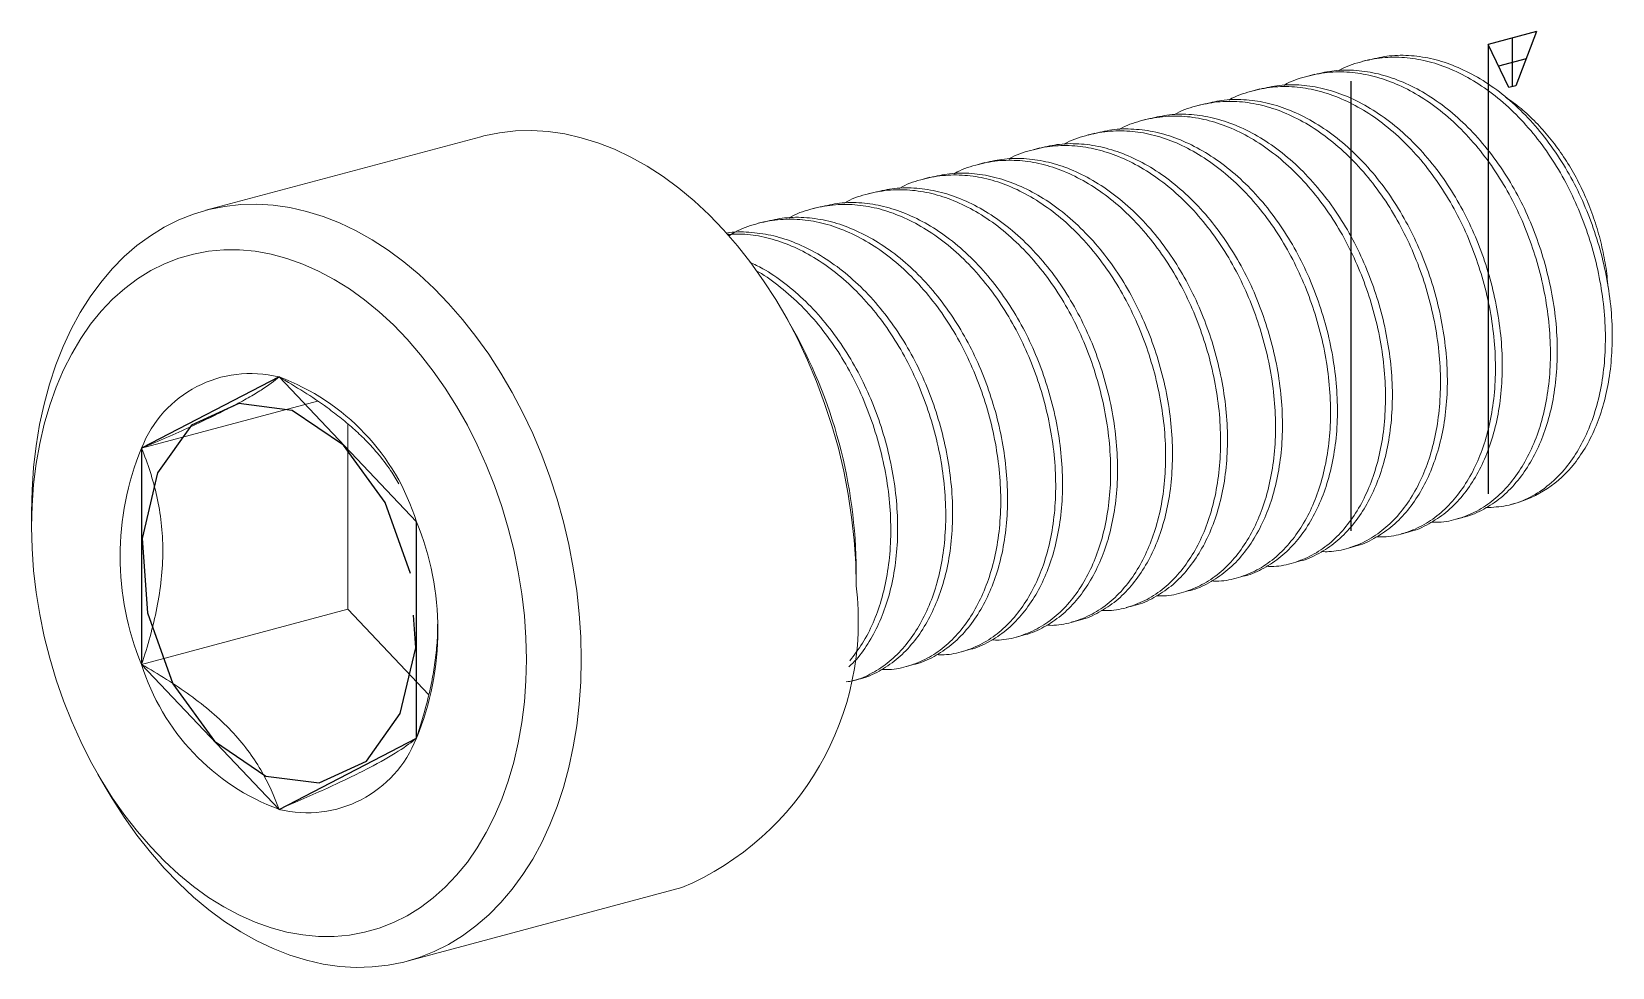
# Model space of a CAD drawing. Header units: millimetres. Extents: x -18.7 to 1.6, y -9 to 3.1.
import ezdxf

# ---------------------------------------------------------------- set-up
doc = ezdxf.new("R2010")
doc.units = ezdxf.units.MM
doc.linetypes.add('CENTERX2', pattern=[20.32, 12.7, -2.54, 2.54, -2.54])

msp = doc.modelspace()

# ---------------------------------------------------------------- linework, layer by layer
at = {"color": 7, "linetype": 'Continuous'}
for p, q in [((0.619, 3.056), (0, 2.89)), ((0.619, 3.056), (0.354, 2.359)), ((0.265, 2.336), (0, 2.89)), ((0.354, 2.359), (0.265, 2.336)), ((-15.556, -1.386), (-17.324, -2.304)), ((-13.789, -3.251), (-15.556, -1.386)), ((-17.324, -2.304), (-17.324, -5.085)), ((-13.789, -6.032), (-13.789, -3.251)), ((-17.324, -5.085), (-15.556, -6.949)), ((-15.556, -6.949), (-13.789, -6.032))]:
    msp.add_line(p, q, dxfattribs=at)
at = {"color": 7, "linetype": 'CENTERX2'}
for p, q in [((0, 2.89), (0, -2.89)), ((0.309, 2.973), (0.309, 2.347)), ((0.486, 2.708), (0.133, 2.613)), ((-1.768, 2.417), (-1.768, -3.364))]:
    msp.add_line(p, q, dxfattribs=at)
at = {"color": 7, "linetype": 'Continuous', "lineweight": 15}
for p, q in [((-1.525, 2.697), (-1.613, 2.674)), ((-2.232, 2.508), (-2.32, 2.484)), ((-2.939, 2.318), (-3.028, 2.295)), ((-3.646, 2.129), (-3.735, 2.105)), ((-4.353, 1.939), (-4.442, 1.916)), ((-12.961, 1.704), (-16.497, 0.757)), ((-5.06, 1.75), (-5.149, 1.726)), ((-5.768, 1.561), (-5.856, 1.537)), ((-6.475, 1.371), (-6.563, 1.347)), ((-7.182, 1.182), (-7.27, 1.158)), ((-7.889, 0.992), (-7.977, 0.969)), ((-9.303, 0.613), (-9.391, 0.59)), ((-8.596, 0.803), (-8.684, 0.779)), ((-8.984, -0.702), (-9.079, -0.538)), ((-15.061, -1.697), (-17.324, -2.304)), ((-14.672, -1.99), (-14.672, -4.374)), ((0.293, -3.027), (0.329, -3.018)), ((-18.738, -3.126), (-18.738, -3.315)), ((-0.414, -3.217), (-0.326, -3.193)), ((-1.121, -3.406), (-1.033, -3.383)), ((-1.828, -3.596), (-1.74, -3.572)), ((-2.535, -3.785), (-2.447, -3.761)), ((-8.132, -4.073), (-8.132, -3.884)), ((-3.243, -3.975), (-3.154, -3.951)), ((-3.95, -4.164), (-3.861, -4.14)), ((-14.672, -4.374), (-17.324, -5.085)), ((-14.672, -4.374), (-13.63, -5.474)), ((-4.657, -4.353), (-4.568, -4.33)), ((-5.364, -4.543), (-5.276, -4.519)), ((-6.071, -4.732), (-5.983, -4.709)), ((-6.778, -4.922), (-6.69, -4.898)), ((-8.192, -5.301), (-8.104, -5.277)), ((-7.485, -5.111), (-7.397, -5.087)), ((-17.886, -6.497), (-17.791, -6.661)), ((-13.909, -8.903), (-10.373, -7.955))]:
    msp.add_line(p, q, dxfattribs=at)
at = {"color": 7, "linetype": 'Continuous', "lineweight": 15, "flags": 128}
for points in [[(-8.132, -4.073), (-8.138, -3.78), (-8.158, -3.485), (-8.19, -3.189), (-8.234, -2.893), (-8.292, -2.597), (-8.361, -2.303), (-8.443, -2.012), (-8.537, -1.726), (-8.642, -1.444), (-8.758, -1.169), (-8.884, -0.901), (-9.021, -0.64), (-9.167, -0.389), (-9.323, -0.148), (-9.487, 0.082), (-9.659, 0.301), (-9.838, 0.507), (-10.024, 0.699), (-10.216, 0.878), (-10.414, 1.043), (-10.615, 1.192), (-10.821, 1.325), (-11.03, 1.442), (-11.241, 1.542), (-11.454, 1.625), (-11.667, 1.691), (-11.881, 1.74), (-12.093, 1.77), (-12.305, 1.783), (-12.513, 1.778), (-12.719, 1.755), (-12.921, 1.714), (-12.961, 1.704)], [(-18.738, -3.126), (-18.732, -2.837), (-18.713, -2.552), (-18.68, -2.273), (-18.636, -2), (-18.578, -1.736), (-18.509, -1.479), (-18.427, -1.232), (-18.333, -0.996), (-18.228, -0.77), (-18.112, -0.557), (-17.986, -0.357), (-17.849, -0.17), (-17.703, 0.003), (-17.547, 0.161), (-17.383, 0.303), (-17.211, 0.43), (-17.032, 0.54), (-16.846, 0.633), (-16.654, 0.709), (-16.457, 0.767), (-16.255, 0.808), (-16.049, 0.831), (-15.84, 0.836), (-15.629, 0.823), (-15.416, 0.793), (-15.203, 0.744), (-14.989, 0.678), (-14.777, 0.595), (-14.565, 0.495), (-14.357, 0.378), (-14.151, 0.244), (-13.949, 0.095), (-13.752, -0.069), (-13.56, -0.248), (-13.374, -0.441), (-13.194, -0.647), (-13.022, -0.865), (-12.858, -1.095), (-12.703, -1.336), (-12.556, -1.588), (-12.42, -1.848), (-12.293, -2.116), (-12.177, -2.391), (-12.072, -2.673), (-11.979, -2.96), (-11.897, -3.25), (-11.827, -3.544), (-11.77, -3.84), (-11.725, -4.136), (-11.693, -4.433), (-11.674, -4.728), (-11.667, -5.02)], [(-12.374, -5.02), (-12.381, -4.741), (-12.4, -4.459), (-12.433, -4.176), (-12.478, -3.893), (-12.536, -3.611), (-12.607, -3.331), (-12.689, -3.055), (-12.784, -2.783), (-12.89, -2.517), (-13.006, -2.258), (-13.133, -2.006), (-13.271, -1.764), (-13.417, -1.531), (-13.572, -1.31), (-13.736, -1.1), (-13.907, -0.902), (-14.085, -0.718), (-14.268, -0.548), (-14.457, -0.393), (-14.651, -0.254), (-14.848, -0.131), (-15.049, -0.024), (-15.251, 0.066), (-15.454, 0.138), (-15.658, 0.193), (-15.862, 0.23), (-16.064, 0.248), (-16.264, 0.249), (-16.462, 0.231), (-16.655, 0.195), (-16.844, 0.142), (-17.028, 0.07), (-17.206, -0.018), (-17.377, -0.124), (-17.54, -0.247), (-17.696, -0.385), (-17.842, -0.539), (-17.979, -0.708), (-18.106, -0.891), (-18.223, -1.088), (-18.329, -1.297), (-18.423, -1.519), (-18.506, -1.751), (-18.576, -1.993), (-18.634, -2.243), (-18.68, -2.502), (-18.712, -2.768), (-18.732, -3.039), (-18.738, -3.315), (-18.732, -3.595), (-18.712, -3.877), (-18.68, -4.16), (-18.634, -4.443), (-18.576, -4.725), (-18.506, -5.005), (-18.423, -5.281), (-18.329, -5.552), (-18.223, -5.818), (-18.106, -6.078), (-17.979, -6.329), (-17.842, -6.571), (-17.696, -6.804), (-17.54, -7.026), (-17.377, -7.236), (-17.206, -7.433), (-17.028, -7.617), (-16.844, -7.787), (-16.655, -7.942), (-16.462, -8.081), (-16.264, -8.205), (-16.064, -8.312), (-15.862, -8.401), (-15.658, -8.474), (-15.454, -8.528), (-15.251, -8.565), (-15.049, -8.584), (-14.848, -8.584), (-14.651, -8.567), (-14.457, -8.531), (-14.268, -8.477), (-14.085, -8.406), (-13.907, -8.317), (-13.736, -8.211), (-13.572, -8.089), (-13.417, -7.95), (-13.271, -7.796), (-13.133, -7.627), (-13.006, -7.444), (-12.89, -7.247), (-12.784, -7.038), (-12.689, -6.817), (-12.607, -6.585), (-12.536, -6.343), (-12.478, -6.092), (-12.433, -5.833), (-12.4, -5.568), (-12.381, -5.296), (-12.374, -5.02)], [(-11.667, -5.02), (-11.674, -5.309), (-11.693, -5.594), (-11.725, -5.873), (-11.77, -6.146), (-11.827, -6.41), (-11.897, -6.667), (-11.979, -6.914), (-12.072, -7.15), (-12.177, -7.376), (-12.293, -7.589), (-12.42, -7.789), (-12.556, -7.976), (-12.703, -8.149), (-12.858, -8.307), (-13.022, -8.449), (-13.194, -8.576), (-13.374, -8.686), (-13.56, -8.779), (-13.752, -8.855), (-13.949, -8.913), (-14.151, -8.954), (-14.357, -8.977), (-14.565, -8.982), (-14.777, -8.969), (-14.989, -8.939), (-15.203, -8.89), (-15.416, -8.824), (-15.629, -8.741), (-15.84, -8.641), (-16.049, -8.524), (-16.255, -8.39), (-16.457, -8.241), (-16.654, -8.077), (-16.846, -7.898), (-17.032, -7.705), (-17.211, -7.499), (-17.383, -7.281), (-17.547, -7.051), (-17.703, -6.81), (-17.791, -6.661)]]:
    msp.add_lwpolyline(points, dxfattribs=at)
at = {"color": 7, "linetype": 'CENTERX2', "flags": 128}
msp.add_lwpolyline([(-13.866, -3.916), (-14.192, -3.001), (-14.726, -2.263), (-15.387, -1.816), (-16.073, -1.726), (-16.681, -2.008), (-17.117, -2.619), (-17.316, -3.465), (-17.247, -4.419), (-16.92, -5.334), (-16.386, -6.072), (-15.726, -6.52), (-15.04, -6.61), (-14.432, -6.328), (-13.996, -5.717), (-13.797, -4.87), (-13.866, -3.916)], dxfattribs=at)
at = {"color": 7, "linetype": 'Continuous', "lineweight": 15}
for centre, radius, start, end in [((-14.593, -3.91), 6.462, 0.2316, 29.7643), ((-15.921, -2.846), 1.504, 75.9682, 158.8668), ((-16.557, -4.106), 2.898, 17.1673, 69.7904), ((-13.946, -3.694), 3.653, 157.6232, 202.3768), ((-0.084, -1.548), 1.527, 285.6826, 321.3998), ((-17.166, -4.641), 3.653, 337.6232, 22.3768), ((-11.826, -4.529), 3.722, 292.9668, 7.0317), ((-14.555, -4.229), 2.898, 197.1673, 249.7904), ((-15.192, -5.49), 1.504, 255.9682, 338.8668)]:
    msp.add_arc(centre, radius, start, end, dxfattribs=at)
for points, knots in [([(-0.03, -3.068), (0.059, -3.063), (0.245, -3.053), (0.509, -2.958), (0.759, -2.804), (0.971, -2.598), (1.145, -2.357), (1.282, -2.093), (1.39, -1.796), (1.465, -1.468), (1.506, -1.112), (1.509, -0.736), (1.474, -0.349), (1.403, 0.037), (1.299, 0.413), (1.164, 0.774), (1, 1.12), (0.804, 1.448), (0.579, 1.754), (0.327, 2.028), (0.057, 2.263), (-0.225, 2.452), (-0.51, 2.592), (-0.796, 2.685), (-1.08, 2.73), (-1.367, 2.728), (-1.647, 2.67), (-1.834, 2.609), (-1.92, 2.556), (-1.922, 2.554)], [0, 0, 0, 0, 0.039498, 0.082573, 0.125749, 0.168545, 0.20617, 0.242833, 0.279496, 0.317121, 0.355417, 0.394056, 0.432696, 0.470992, 0.508617, 0.54528, 0.581942, 0.619568, 0.657863, 0.696503, 0.735143, 0.773438, 0.811064, 0.847726, 0.884389, 0.922014, 0.96031, 0.99895, 1, 1, 1, 1]), ([(1.109, -2.5), (1.162, -2.426), (1.266, -2.28), (1.391, -2.019), (1.489, -1.732), (1.558, -1.415), (1.594, -1.072), (1.597, -0.707), (1.563, -0.326), (1.492, 0.06), (1.387, 0.437), (1.253, 0.798), (1.089, 1.143), (0.893, 1.472), (0.667, 1.778), (0.416, 2.052), (0.145, 2.286), (-0.136, 2.475), (-0.422, 2.616), (-0.707, 2.709), (-0.992, 2.754), (-1.267, 2.754), (-1.442, 2.714), (-1.524, 2.695)], [0, 0, 0, 0, 0.04605, 0.090946, 0.136262, 0.18267, 0.229836, 0.277391, 0.327083, 0.376333, 0.424721, 0.471871, 0.519021, 0.567409, 0.616659, 0.666351, 0.716044, 0.765293, 0.813681, 0.860831, 0.907981, 0.956369, 1, 1, 1, 1]), ([(-0.731, -3.253), (-0.7, -3.255), (-0.581, -3.26), (-0.383, -3.215), (-0.144, -3.12), (0.076, -2.971), (0.271, -2.778), (0.438, -2.547), (0.575, -2.282), (0.683, -1.986), (0.758, -1.658), (0.799, -1.301), (0.802, -0.925), (0.767, -0.539), (0.696, -0.153), (0.592, 0.223), (0.457, 0.585), (0.293, 0.93), (0.097, 1.259), (-0.129, 1.565), (-0.38, 1.839), (-0.65, 2.073), (-0.932, 2.262), (-1.218, 2.403), (-1.503, 2.496), (-1.788, 2.541), (-2.074, 2.539), (-2.354, 2.48), (-2.541, 2.42), (-2.627, 2.366), (-2.629, 2.365)], [0, 0, 0, 0, 0.013826, 0.052154, 0.090827, 0.129501, 0.167829, 0.205487, 0.242181, 0.278875, 0.316533, 0.354861, 0.393535, 0.432208, 0.470536, 0.508194, 0.544888, 0.581582, 0.61924, 0.657569, 0.696242, 0.734915, 0.773243, 0.810901, 0.847595, 0.884289, 0.921947, 0.960276, 0.998949, 1, 1, 1, 1]), ([(-0.326, -3.19), (-0.317, -3.189), (-0.223, -3.172), (-0.057, -3.092), (0.164, -2.949), (0.359, -2.754), (0.526, -2.523), (0.664, -2.258), (0.771, -1.962), (0.846, -1.634), (0.887, -1.278), (0.89, -0.902), (0.856, -0.515), (0.784, -0.129), (0.68, 0.247), (0.546, 0.608), (0.382, 0.954), (0.186, 1.283), (-0.04, 1.588), (-0.291, 1.862), (-0.562, 2.097), (-0.843, 2.286), (-1.129, 2.426), (-1.414, 2.519), (-1.699, 2.564), (-1.975, 2.565), (-2.149, 2.524), (-2.231, 2.505)], [0, 0, 0, 0, 0.004815, 0.047401, 0.089987, 0.132193, 0.173661, 0.214068, 0.254475, 0.295942, 0.338149, 0.380734, 0.42332, 0.465527, 0.506994, 0.547401, 0.587808, 0.629275, 0.671482, 0.714068, 0.756654, 0.79886, 0.840328, 0.880734, 0.921141, 0.962609, 1, 1, 1, 1]), ([(-1.439, -3.443), (-1.407, -3.444), (-1.288, -3.449), (-1.09, -3.405), (-0.851, -3.309), (-0.631, -3.161), (-0.436, -2.968), (-0.269, -2.736), (-0.132, -2.471), (-0.024, -2.175), (0.051, -1.847), (0.091, -1.491), (0.095, -1.115), (0.06, -0.728), (-0.011, -0.342), (-0.116, 0.034), (-0.25, 0.395), (-0.414, 0.741), (-0.61, 1.069), (-0.836, 1.375), (-1.087, 1.649), (-1.357, 1.884), (-1.639, 2.073), (-1.925, 2.213), (-2.21, 2.306), (-2.495, 2.352), (-2.781, 2.35), (-3.061, 2.291), (-3.248, 2.23), (-3.334, 2.177), (-3.336, 2.175)], [0, 0, 0, 0, 0.013826, 0.052154, 0.090827, 0.129501, 0.167829, 0.205487, 0.242181, 0.278875, 0.316533, 0.354861, 0.393535, 0.432208, 0.470536, 0.508194, 0.544888, 0.581582, 0.61924, 0.657569, 0.696242, 0.734915, 0.773243, 0.810901, 0.847595, 0.884289, 0.921947, 0.960276, 0.998949, 1, 1, 1, 1]), ([(-1.033, -3.38), (-1.024, -3.378), (-0.93, -3.362), (-0.764, -3.282), (-0.543, -3.138), (-0.348, -2.944), (-0.181, -2.713), (-0.044, -2.448), (0.064, -2.151), (0.139, -1.823), (0.18, -1.467), (0.183, -1.091), (0.148, -0.705), (0.077, -0.318), (-0.027, 0.058), (-0.161, 0.419), (-0.326, 0.764), (-0.521, 1.093), (-0.747, 1.399), (-0.999, 1.673), (-1.269, 1.907), (-1.551, 2.096), (-1.836, 2.237), (-2.121, 2.33), (-2.406, 2.375), (-2.682, 2.375), (-2.856, 2.335), (-2.939, 2.316)], [0, 0, 0, 0, 0.0048152, 0.047401, 0.0899868, 0.1321932, 0.1736609, 0.2140677, 0.2544745, 0.2959421, 0.3381486, 0.3807344, 0.4233202, 0.4655266, 0.5069942, 0.547401, 0.5878079, 0.6292755, 0.6714819, 0.7140677, 0.7566535, 0.7988599, 0.8403275, 0.8807344, 0.9211412, 0.9626088, 1, 1, 1, 1]), ([(-2.146, -3.632), (-2.114, -3.634), (-1.995, -3.638), (-1.797, -3.594), (-1.558, -3.499), (-1.339, -3.35), (-1.143, -3.157), (-0.977, -2.926), (-0.839, -2.661), (-0.732, -2.364), (-0.656, -2.037), (-0.616, -1.68), (-0.612, -1.304), (-0.647, -0.918), (-0.718, -0.532), (-0.823, -0.155), (-0.957, 0.206), (-1.121, 0.551), (-1.317, 0.88), (-1.543, 1.186), (-1.794, 1.46), (-2.064, 1.694), (-2.346, 1.883), (-2.632, 2.024), (-2.917, 2.117), (-3.202, 2.162), (-3.488, 2.16), (-3.768, 2.101), (-3.955, 2.041), (-4.041, 1.987), (-4.043, 1.986)], [0, 0, 0, 0, 0.013826, 0.052154, 0.090827, 0.129501, 0.167829, 0.205487, 0.242181, 0.278875, 0.316533, 0.354861, 0.393535, 0.432208, 0.470536, 0.508194, 0.544888, 0.581582, 0.61924, 0.657569, 0.696242, 0.734915, 0.773243, 0.810901, 0.847595, 0.884289, 0.921947, 0.960276, 0.998949, 1, 1, 1, 1]), ([(-1.741, -3.569), (-1.731, -3.568), (-1.637, -3.551), (-1.471, -3.471), (-1.25, -3.327), (-1.055, -3.133), (-0.888, -2.902), (-0.751, -2.637), (-0.643, -2.341), (-0.568, -2.013), (-0.527, -1.657), (-0.524, -1.28), (-0.559, -0.894), (-0.63, -0.508), (-0.734, -0.132), (-0.869, 0.229), (-1.033, 0.575), (-1.228, 0.904), (-1.454, 1.21), (-1.706, 1.484), (-1.976, 1.718), (-2.258, 1.907), (-2.543, 2.048), (-2.828, 2.141), (-3.113, 2.185), (-3.389, 2.186), (-3.563, 2.145), (-3.646, 2.126)], [0, 0, 0, 0, 0.004815, 0.047401, 0.089987, 0.132193, 0.173661, 0.214068, 0.254475, 0.295942, 0.338149, 0.380734, 0.42332, 0.465527, 0.506994, 0.547401, 0.587808, 0.629275, 0.671482, 0.714068, 0.756654, 0.79886, 0.840328, 0.880734, 0.921141, 0.962609, 1, 1, 1, 1]), ([(0.226, 2.207), (0.241, 2.198), (0.325, 2.147), (0.471, 2.026), (0.659, 1.846), (0.832, 1.642), (0.99, 1.42), (1.132, 1.18), (1.255, 0.926), (1.358, 0.66), (1.441, 0.389), (1.499, 0.115), (1.531, -0.089), (1.536, -0.199), (1.537, -0.22)], [0, 0, 0, 0, 0.021353, 0.119736, 0.217789, 0.313207, 0.408929, 0.504347, 0.599817, 0.695587, 0.791018, 0.884452, 0.978204, 1, 1, 1, 1]), ([(-2.853, -3.822), (-2.821, -3.823), (-2.702, -3.828), (-2.505, -3.783), (-2.265, -3.688), (-2.046, -3.54), (-1.85, -3.347), (-1.684, -3.115), (-1.546, -2.85), (-1.439, -2.554), (-1.363, -2.226), (-1.323, -1.87), (-1.319, -1.494), (-1.354, -1.107), (-1.425, -0.721), (-1.53, -0.345), (-1.664, 0.016), (-1.828, 0.362), (-2.024, 0.691), (-2.25, 0.996), (-2.501, 1.27), (-2.771, 1.505), (-3.053, 1.694), (-3.339, 1.834), (-3.624, 1.927), (-3.909, 1.973), (-4.195, 1.971), (-4.475, 1.912), (-4.662, 1.851), (-4.748, 1.798), (-4.75, 1.796)], [0, 0, 0, 0, 0.013826, 0.052154, 0.090827, 0.129501, 0.167829, 0.205487, 0.242181, 0.278875, 0.316533, 0.354861, 0.393535, 0.432208, 0.470536, 0.508194, 0.544888, 0.581582, 0.61924, 0.657569, 0.696242, 0.734915, 0.773243, 0.810901, 0.847595, 0.884289, 0.921947, 0.960276, 0.998949, 1, 1, 1, 1]), ([(-2.448, -3.759), (-2.438, -3.757), (-2.344, -3.741), (-2.178, -3.661), (-1.957, -3.517), (-1.762, -3.323), (-1.595, -3.092), (-1.458, -2.827), (-1.35, -2.53), (-1.275, -2.202), (-1.234, -1.846), (-1.231, -1.47), (-1.266, -1.084), (-1.337, -0.697), (-1.441, -0.321), (-1.576, 0.04), (-1.74, 0.386), (-1.936, 0.714), (-2.162, 1.02), (-2.413, 1.294), (-2.683, 1.528), (-2.965, 1.718), (-3.25, 1.858), (-3.536, 1.951), (-3.82, 1.996), (-4.096, 1.996), (-4.27, 1.956), (-4.353, 1.937)], [0, 0, 0, 0, 0.0048152, 0.047401, 0.0899868, 0.1321932, 0.1736609, 0.2140677, 0.2544745, 0.2959421, 0.3381486, 0.3807344, 0.4233202, 0.4655266, 0.5069942, 0.547401, 0.5878079, 0.6292755, 0.6714819, 0.7140677, 0.7566535, 0.7988599, 0.8403275, 0.8807344, 0.9211412, 0.9626088, 1, 1, 1, 1]), ([(-3.56, -4.011), (-3.528, -4.012), (-3.409, -4.017), (-3.212, -3.973), (-2.972, -3.878), (-2.753, -3.729), (-2.557, -3.536), (-2.391, -3.305), (-2.253, -3.04), (-2.146, -2.743), (-2.07, -2.415), (-2.03, -2.059), (-2.027, -1.683), (-2.061, -1.297), (-2.132, -0.91), (-2.237, -0.534), (-2.371, -0.173), (-2.535, 0.172), (-2.731, 0.501), (-2.957, 0.807), (-3.208, 1.081), (-3.479, 1.315), (-3.76, 1.504), (-4.046, 1.645), (-4.331, 1.738), (-4.616, 1.783), (-4.902, 1.781), (-5.182, 1.722), (-5.369, 1.662), (-5.455, 1.608), (-5.457, 1.607)], [0, 0, 0, 0, 0.013826, 0.052154, 0.090827, 0.129501, 0.167829, 0.205487, 0.242181, 0.278875, 0.316533, 0.354861, 0.393535, 0.432208, 0.470536, 0.508194, 0.544888, 0.581582, 0.61924, 0.657569, 0.696242, 0.734915, 0.773243, 0.810901, 0.847595, 0.884289, 0.921947, 0.960276, 0.998949, 1, 1, 1, 1]), ([(-3.155, -3.948), (-3.145, -3.947), (-3.051, -3.93), (-2.885, -3.85), (-2.664, -3.706), (-2.469, -3.512), (-2.302, -3.281), (-2.165, -3.016), (-2.057, -2.72), (-1.982, -2.392), (-1.941, -2.036), (-1.938, -1.659), (-1.973, -1.273), (-2.044, -0.887), (-2.148, -0.511), (-2.283, -0.15), (-2.447, 0.196), (-2.643, 0.525), (-2.869, 0.831), (-3.12, 1.105), (-3.39, 1.339), (-3.672, 1.528), (-3.958, 1.669), (-4.243, 1.762), (-4.527, 1.806), (-4.803, 1.807), (-4.977, 1.767), (-5.06, 1.747)], [0, 0, 0, 0, 0.004815, 0.047401, 0.089987, 0.132193, 0.173661, 0.214068, 0.254475, 0.295942, 0.338149, 0.380734, 0.42332, 0.465527, 0.506994, 0.547401, 0.587808, 0.629275, 0.671482, 0.714068, 0.756654, 0.79886, 0.840328, 0.880734, 0.921141, 0.962609, 1, 1, 1, 1]), ([(-4.569, -4.327), (-4.559, -4.325), (-4.465, -4.309), (-4.299, -4.229), (-4.078, -4.085), (-3.883, -3.891), (-3.717, -3.66), (-3.579, -3.395), (-3.472, -3.099), (-3.396, -2.771), (-3.356, -2.414), (-3.352, -2.038), (-3.387, -1.652), (-3.458, -1.266), (-3.563, -0.89), (-3.697, -0.528), (-3.861, -0.183), (-4.057, 0.146), (-4.283, 0.452), (-4.534, 0.726), (-4.804, 0.96), (-5.086, 1.149), (-5.372, 1.29), (-5.657, 1.383), (-5.942, 1.427), (-6.217, 1.428), (-6.391, 1.388), (-6.474, 1.369)], [0, 0, 0, 0, 0.004815, 0.047401, 0.089987, 0.132193, 0.173661, 0.214068, 0.254475, 0.295942, 0.338149, 0.380734, 0.42332, 0.465527, 0.506994, 0.547401, 0.587808, 0.629275, 0.671482, 0.714068, 0.756654, 0.79886, 0.840328, 0.880734, 0.921141, 0.962609, 1, 1, 1, 1]), ([(-4.267, -4.201), (-4.235, -4.202), (-4.117, -4.207), (-3.919, -4.162), (-3.68, -4.067), (-3.46, -3.918), (-3.264, -3.726), (-3.098, -3.494), (-2.96, -3.229), (-2.853, -2.933), (-2.778, -2.605), (-2.737, -2.249), (-2.734, -1.872), (-2.768, -1.486), (-2.84, -1.1), (-2.944, -0.724), (-3.078, -0.363), (-3.242, -0.017), (-3.438, 0.312), (-3.664, 0.618), (-3.915, 0.892), (-4.186, 1.126), (-4.467, 1.315), (-4.753, 1.456), (-5.038, 1.548), (-5.323, 1.594), (-5.609, 1.592), (-5.889, 1.533), (-6.076, 1.473), (-6.162, 1.419), (-6.165, 1.417)], [0, 0, 0, 0, 0.0138258, 0.0521544, 0.0908274, 0.1295005, 0.1678291, 0.2054867, 0.242181, 0.2788753, 0.3165329, 0.3548615, 0.3935345, 0.4322076, 0.4705361, 0.5081938, 0.5448881, 0.5815824, 0.61924, 0.6575685, 0.6962416, 0.7349147, 0.7732432, 0.8109008, 0.8475952, 0.8842895, 0.9219471, 0.9602756, 0.9989487, 1, 1, 1, 1]), ([(-3.862, -4.138), (-3.852, -4.136), (-3.758, -4.12), (-3.592, -4.039), (-3.371, -3.896), (-3.176, -3.702), (-3.009, -3.47), (-2.872, -3.205), (-2.764, -2.909), (-2.689, -2.581), (-2.649, -2.225), (-2.645, -1.849), (-2.68, -1.462), (-2.751, -1.076), (-2.856, -0.7), (-2.99, -0.339), (-3.154, 0.007), (-3.35, 0.335), (-3.576, 0.641), (-3.827, 0.915), (-4.097, 1.15), (-4.379, 1.339), (-4.665, 1.479), (-4.95, 1.572), (-5.235, 1.617), (-5.51, 1.617), (-5.684, 1.577), (-5.767, 1.558)], [0, 0, 0, 0, 0.0048152, 0.047401, 0.0899868, 0.1321932, 0.1736609, 0.2140677, 0.2544745, 0.2959421, 0.3381486, 0.3807344, 0.4233202, 0.4655266, 0.5069942, 0.547401, 0.5878079, 0.6292755, 0.6714819, 0.7140677, 0.7566535, 0.7988599, 0.8403275, 0.8807344, 0.9211412, 0.9626088, 1, 1, 1, 1]), ([(-5.276, -4.517), (-5.267, -4.515), (-5.172, -4.498), (-5.006, -4.418), (-4.785, -4.275), (-4.59, -4.081), (-4.424, -3.849), (-4.286, -3.584), (-4.179, -3.288), (-4.103, -2.96), (-4.063, -2.604), (-4.06, -2.228), (-4.094, -1.841), (-4.165, -1.455), (-4.27, -1.079), (-4.404, -0.718), (-4.568, -0.372), (-4.764, -0.044), (-4.99, 0.262), (-5.241, 0.536), (-5.511, 0.771), (-5.793, 0.96), (-6.079, 1.1), (-6.364, 1.193), (-6.649, 1.238), (-6.924, 1.239), (-7.099, 1.198), (-7.181, 1.179)], [0, 0, 0, 0, 0.004815, 0.047401, 0.089987, 0.132193, 0.173661, 0.214068, 0.254475, 0.295942, 0.338149, 0.380734, 0.42332, 0.465527, 0.506994, 0.547401, 0.587808, 0.629275, 0.671482, 0.714068, 0.756654, 0.79886, 0.840328, 0.880734, 0.921141, 0.962609, 1, 1, 1, 1]), ([(-4.974, -4.39), (-4.943, -4.391), (-4.824, -4.396), (-4.626, -4.352), (-4.387, -4.256), (-4.167, -4.108), (-3.972, -3.915), (-3.805, -3.683), (-3.667, -3.419), (-3.56, -3.122), (-3.485, -2.794), (-3.444, -2.438), (-3.441, -2.062), (-3.475, -1.676), (-3.547, -1.289), (-3.651, -0.913), (-3.785, -0.552), (-3.949, -0.206), (-4.145, 0.122), (-4.371, 0.428), (-4.622, 0.702), (-4.893, 0.936), (-5.175, 1.126), (-5.46, 1.266), (-5.745, 1.359), (-6.03, 1.404), (-6.316, 1.402), (-6.596, 1.343), (-6.783, 1.283), (-6.869, 1.229), (-6.872, 1.228)], [0, 0, 0, 0, 0.013826, 0.052154, 0.090827, 0.129501, 0.167829, 0.205487, 0.242181, 0.278875, 0.316533, 0.354861, 0.393535, 0.432208, 0.470536, 0.508194, 0.544888, 0.581582, 0.61924, 0.657569, 0.696242, 0.734915, 0.773243, 0.810901, 0.847595, 0.884289, 0.921947, 0.960276, 0.998949, 1, 1, 1, 1]), ([(-6.388, -4.769), (-6.357, -4.77), (-6.238, -4.775), (-6.04, -4.731), (-5.801, -4.635), (-5.581, -4.487), (-5.386, -4.294), (-5.219, -4.062), (-5.082, -3.798), (-4.974, -3.501), (-4.899, -3.173), (-4.858, -2.817), (-4.855, -2.441), (-4.89, -2.054), (-4.961, -1.668), (-5.065, -1.292), (-5.2, -0.931), (-5.364, -0.585), (-5.56, -0.257), (-5.785, 0.049), (-6.037, 0.323), (-6.307, 0.558), (-6.589, 0.747), (-6.874, 0.887), (-7.159, 0.98), (-7.444, 1.025), (-7.731, 1.024), (-8.01, 0.965), (-8.198, 0.904), (-8.284, 0.851), (-8.286, 0.849)], [0, 0, 0, 0, 0.013826, 0.052154, 0.090827, 0.129501, 0.167829, 0.205487, 0.242181, 0.278875, 0.316533, 0.354861, 0.393535, 0.432208, 0.470536, 0.508194, 0.544888, 0.581582, 0.61924, 0.657569, 0.696242, 0.734915, 0.773243, 0.810901, 0.847595, 0.884289, 0.921947, 0.960276, 0.998949, 1, 1, 1, 1]), ([(-5.983, -4.706), (-5.974, -4.704), (-5.879, -4.688), (-5.713, -4.608), (-5.493, -4.464), (-5.297, -4.27), (-5.131, -4.039), (-4.993, -3.774), (-4.886, -3.477), (-4.81, -3.15), (-4.77, -2.793), (-4.767, -2.417), (-4.801, -2.031), (-4.872, -1.645), (-4.977, -1.268), (-5.111, -0.907), (-5.275, -0.562), (-5.471, -0.233), (-5.697, 0.073), (-5.948, 0.347), (-6.219, 0.581), (-6.5, 0.77), (-6.786, 0.911), (-7.071, 1.004), (-7.356, 1.049), (-7.631, 1.049), (-7.806, 1.009), (-7.888, 0.99)], [0, 0, 0, 0, 0.004815, 0.047401, 0.089987, 0.132193, 0.173661, 0.214068, 0.254475, 0.295942, 0.338149, 0.380734, 0.42332, 0.465527, 0.506994, 0.547401, 0.587808, 0.629275, 0.671482, 0.714068, 0.756654, 0.79886, 0.840328, 0.880734, 0.921141, 0.962609, 1, 1, 1, 1]), ([(-5.681, -4.58), (-5.65, -4.581), (-5.531, -4.586), (-5.333, -4.541), (-5.094, -4.446), (-4.874, -4.297), (-4.679, -4.105), (-4.512, -3.873), (-4.375, -3.608), (-4.267, -3.312), (-4.192, -2.984), (-4.151, -2.628), (-4.148, -2.251), (-4.183, -1.865), (-4.254, -1.479), (-4.358, -1.103), (-4.492, -0.742), (-4.657, -0.396), (-4.852, -0.067), (-5.078, 0.239), (-5.33, 0.513), (-5.6, 0.747), (-5.882, 0.936), (-6.167, 1.077), (-6.452, 1.17), (-6.737, 1.215), (-7.023, 1.213), (-7.303, 1.154), (-7.491, 1.094), (-7.576, 1.04), (-7.579, 1.039)], [0, 0, 0, 0, 0.013826, 0.052154, 0.090827, 0.129501, 0.167829, 0.205487, 0.242181, 0.278875, 0.316533, 0.354861, 0.393535, 0.432208, 0.470536, 0.508194, 0.544888, 0.581582, 0.61924, 0.657569, 0.696242, 0.734915, 0.773243, 0.810901, 0.847595, 0.884289, 0.921947, 0.960276, 0.998949, 1, 1, 1, 1]), ([(-7.095, -4.958), (-7.064, -4.96), (-6.945, -4.965), (-6.747, -4.92), (-6.508, -4.825), (-6.288, -4.676), (-6.093, -4.483), (-5.926, -4.252), (-5.789, -3.987), (-5.681, -3.691), (-5.606, -3.363), (-5.565, -3.006), (-5.562, -2.63), (-5.597, -2.244), (-5.668, -1.858), (-5.772, -1.482), (-5.907, -1.12), (-6.071, -0.775), (-6.267, -0.446), (-6.493, -0.14), (-6.744, 0.134), (-7.014, 0.368), (-7.296, 0.557), (-7.582, 0.698), (-7.867, 0.791), (-8.151, 0.836), (-8.438, 0.834), (-8.718, 0.775), (-8.905, 0.715), (-8.991, 0.661), (-8.993, 0.66)], [0, 0, 0, 0, 0.013826, 0.052154, 0.090827, 0.129501, 0.167829, 0.205487, 0.242181, 0.278875, 0.316533, 0.354861, 0.393535, 0.432208, 0.470536, 0.508194, 0.544888, 0.581582, 0.61924, 0.657569, 0.696242, 0.734915, 0.773243, 0.810901, 0.847595, 0.884289, 0.921947, 0.960276, 0.998949, 1, 1, 1, 1]), ([(-6.69, -4.895), (-6.681, -4.894), (-6.586, -4.877), (-6.421, -4.797), (-6.2, -4.654), (-6.005, -4.459), (-5.838, -4.228), (-5.7, -3.963), (-5.593, -3.667), (-5.518, -3.339), (-5.477, -2.983), (-5.474, -2.607), (-5.508, -2.22), (-5.58, -1.834), (-5.684, -1.458), (-5.818, -1.097), (-5.982, -0.751), (-6.178, -0.422), (-6.404, -0.117), (-6.655, 0.157), (-6.926, 0.392), (-7.207, 0.581), (-7.493, 0.721), (-7.778, 0.814), (-8.063, 0.859), (-8.339, 0.86), (-8.513, 0.819), (-8.595, 0.8)], [0, 0, 0, 0, 0.004815, 0.047401, 0.089987, 0.132193, 0.173661, 0.214068, 0.254475, 0.295942, 0.338149, 0.380734, 0.42332, 0.465527, 0.506994, 0.547401, 0.587808, 0.629275, 0.671482, 0.714068, 0.756654, 0.79886, 0.840328, 0.880734, 0.921141, 0.962609, 1, 1, 1, 1]), ([(-7.803, -5.148), (-7.771, -5.149), (-7.652, -5.154), (-7.454, -5.11), (-7.215, -5.014), (-6.995, -4.866), (-6.8, -4.673), (-6.633, -4.441), (-6.496, -4.176), (-6.388, -3.88), (-6.313, -3.552), (-6.272, -3.196), (-6.269, -2.82), (-6.304, -2.433), (-6.375, -2.047), (-6.48, -1.671), (-6.614, -1.31), (-6.778, -0.964), (-6.974, -0.636), (-7.2, -0.33), (-7.451, -0.056), (-7.721, 0.179), (-8.003, 0.368), (-8.289, 0.508), (-8.574, 0.601), (-8.859, 0.647), (-9.145, 0.644), (-9.425, 0.587), (-9.637, 0.513), (-9.747, 0.442), (-9.773, 0.425)], [0, 0, 0, 0, 0.013673, 0.051576, 0.089821, 0.128065, 0.165969, 0.203209, 0.239496, 0.275784, 0.313024, 0.350928, 0.389172, 0.427417, 0.46532, 0.50256, 0.538848, 0.575135, 0.612376, 0.650279, 0.688524, 0.726768, 0.764672, 0.801912, 0.838199, 0.874487, 0.911727, 0.949631, 0.987875, 1, 1, 1, 1]), ([(-7.397, -5.085), (-7.388, -5.083), (-7.294, -5.067), (-7.128, -4.987), (-6.907, -4.843), (-6.712, -4.649), (-6.545, -4.418), (-6.408, -4.153), (-6.3, -3.856), (-6.225, -3.528), (-6.184, -3.172), (-6.181, -2.796), (-6.216, -2.41), (-6.287, -2.023), (-6.391, -1.647), (-6.525, -1.286), (-6.69, -0.941), (-6.885, -0.612), (-7.111, -0.306), (-7.363, -0.032), (-7.633, 0.202), (-7.915, 0.391), (-8.2, 0.532), (-8.485, 0.625), (-8.77, 0.67), (-9.046, 0.67), (-9.22, 0.63), (-9.302, 0.611)], [0, 0, 0, 0, 0.004815, 0.047401, 0.089987, 0.132193, 0.173661, 0.214068, 0.254475, 0.295942, 0.338149, 0.380734, 0.42332, 0.465527, 0.506994, 0.547401, 0.587808, 0.629275, 0.671482, 0.714068, 0.756654, 0.79886, 0.840328, 0.880734, 0.921141, 0.962609, 1, 1, 1, 1]), ([(-8.105, -5.274), (-8.095, -5.273), (-8.001, -5.256), (-7.835, -5.176), (-7.614, -5.032), (-7.419, -4.838), (-7.252, -4.607), (-7.115, -4.342), (-7.007, -4.046), (-6.932, -3.718), (-6.891, -3.362), (-6.888, -2.985), (-6.923, -2.599), (-6.994, -2.213), (-7.098, -1.837), (-7.232, -1.476), (-7.397, -1.13), (-7.592, -0.801), (-7.818, -0.495), (-8.07, -0.221), (-8.34, 0.013), (-8.622, 0.202), (-8.907, 0.342), (-9.193, 0.436), (-9.477, 0.478), (-9.683, 0.486), (-9.79, 0.464), (-9.806, 0.461)], [0, 0, 0, 0, 0.004967, 0.048895, 0.092823, 0.136359, 0.179134, 0.220814, 0.262495, 0.305269, 0.348806, 0.392734, 0.436661, 0.480198, 0.522973, 0.564653, 0.606333, 0.649108, 0.692644, 0.736572, 0.7805, 0.824037, 0.866811, 0.908492, 0.950172, 0.992946, 1, 1, 1, 1]), ([(-8.26, -5.31), (-8.228, -5.305), (-8.111, -5.287), (-7.923, -5.201), (-7.702, -5.056), (-7.507, -4.862), (-7.34, -4.631), (-7.203, -4.366), (-7.095, -4.069), (-7.02, -3.742), (-6.98, -3.385), (-6.976, -3.009), (-7.011, -2.623), (-7.082, -2.237), (-7.187, -1.86), (-7.321, -1.499), (-7.485, -1.154), (-7.681, -0.825), (-7.907, -0.519), (-8.158, -0.245), (-8.428, -0.011), (-8.71, 0.178), (-8.996, 0.319), (-9.281, 0.411), (-9.547, 0.457), (-9.716, 0.45), (-9.793, 0.447)], [0, 0, 0, 0, 0.016693, 0.060786, 0.104879, 0.148579, 0.191514, 0.233351, 0.275188, 0.318123, 0.361823, 0.405916, 0.450009, 0.493709, 0.536644, 0.578481, 0.620317, 0.663253, 0.706953, 0.751045, 0.795138, 0.838838, 0.881773, 0.92361, 0.965447, 1, 1, 1, 1]), ([(-8.224, -5.114), (-8.192, -5.083), (-8.094, -4.992), (-7.96, -4.795), (-7.822, -4.532), (-7.714, -4.235), (-7.639, -3.907), (-7.598, -3.551), (-7.595, -3.175), (-7.63, -2.788), (-7.701, -2.402), (-7.805, -2.026), (-7.94, -1.665), (-8.104, -1.319), (-8.3, -0.991), (-8.525, -0.685), (-8.777, -0.41), (-9.047, -0.178), (-9.29, -0.009), (-9.444, 0.063), (-9.5, 0.089)], [0, 0, 0, 0, 0.028828, 0.087101, 0.143884, 0.200667, 0.25894, 0.318252, 0.378097, 0.437941, 0.497253, 0.555527, 0.612309, 0.669092, 0.727366, 0.786677, 0.846522, 0.906367, 0.965679, 1, 1, 1, 1]), ([(-8.213, -5.037), (-8.157, -4.964), (-8.045, -4.819), (-7.91, -4.555), (-7.803, -4.259), (-7.727, -3.931), (-7.687, -3.575), (-7.683, -3.199), (-7.718, -2.812), (-7.789, -2.426), (-7.894, -2.05), (-8.028, -1.689), (-8.192, -1.343), (-8.388, -1.014), (-8.614, -0.709), (-8.865, -0.434), (-9.136, -0.204), (-9.324, -0.065), (-9.421, -0.018), (-9.421, -0.018)], [0, 0, 0, 0, 0.060511, 0.121224, 0.181938, 0.244245, 0.307662, 0.371649, 0.435637, 0.499054, 0.561361, 0.622075, 0.682788, 0.745095, 0.808513, 0.8725, 0.936487, 0.999905, 1, 1, 1, 1]), ([(-15.556, -1.386), (-15.615, -1.437), (-15.688, -1.492), (-15.835, -1.586), (-15.89, -1.62), (-16.015, -1.691), (-16.087, -1.73), (-16.317, -1.85), (-16.496, -1.936), (-16.893, -2.117), (-17.105, -2.21), (-17.324, -2.304)], [0, 0, 0, 0, 0.25, 0.25, 0.375, 0.375, 0.5, 0.5, 0.75, 0.75, 1, 1, 1, 1]), ([(-14.013, -2.763), (-14.047, -2.705), (-14.126, -2.571), (-14.269, -2.387), (-14.427, -2.212), (-14.582, -2.064), (-14.751, -1.92), (-14.968, -1.755), (-15.236, -1.574), (-15.449, -1.449), (-15.556, -1.386)], [0, 0, 0, 0, 0.112936, 0.261411, 0.362272, 0.463994, 0.568266, 0.673311, 0.835907, 1, 1, 1, 1]), ([(-17.324, -5.085), (-17.245, -4.848), (-17.176, -4.603), (-17.078, -4.112), (-17.051, -3.866), (-17.051, -3.376), (-17.078, -3.145), (-17.176, -2.705), (-17.245, -2.497), (-17.324, -2.304)], [0, 0, 0, 0, 0.25, 0.25, 0.5, 0.5, 0.75, 0.75, 1, 1, 1, 1]), ([(-13.789, -6.032), (-13.741, -5.883), (-13.669, -5.654), (-13.596, -5.338), (-13.551, -5.089), (-13.524, -4.838), (-13.513, -4.662), (-13.516, -4.574), (-13.516, -4.568)], [0, 0, 0, 0, 0.311033, 0.477677, 0.644271, 0.815916, 0.987525, 1, 1, 1, 1]), ([(-17.324, -5.085), (-17.106, -5.209), (-16.897, -5.34), (-16.605, -5.552), (-16.511, -5.625), (-16.333, -5.778), (-16.247, -5.859), (-16.015, -6.103), (-15.891, -6.27), (-15.689, -6.612), (-15.615, -6.781), (-15.556, -6.949)], [0, 0, 0, 0, 0.25, 0.25, 0.375, 0.375, 0.5, 0.5, 0.75, 0.75, 1, 1, 1, 1]), ([(-15.556, -6.949), (-15.338, -6.856), (-15.129, -6.764), (-14.837, -6.631), (-14.744, -6.587), (-14.565, -6.501), (-14.48, -6.459), (-14.248, -6.339), (-14.123, -6.267), (-13.922, -6.138), (-13.847, -6.083), (-13.789, -6.032)], [0, 0, 0, 0, 0.25, 0.25, 0.375, 0.375, 0.5, 0.5, 0.75, 0.75, 1, 1, 1, 1])]:
    msp.add_open_spline(points, degree=3, knots=knots, dxfattribs=at)

doc.saveas('drawing.dxf')
